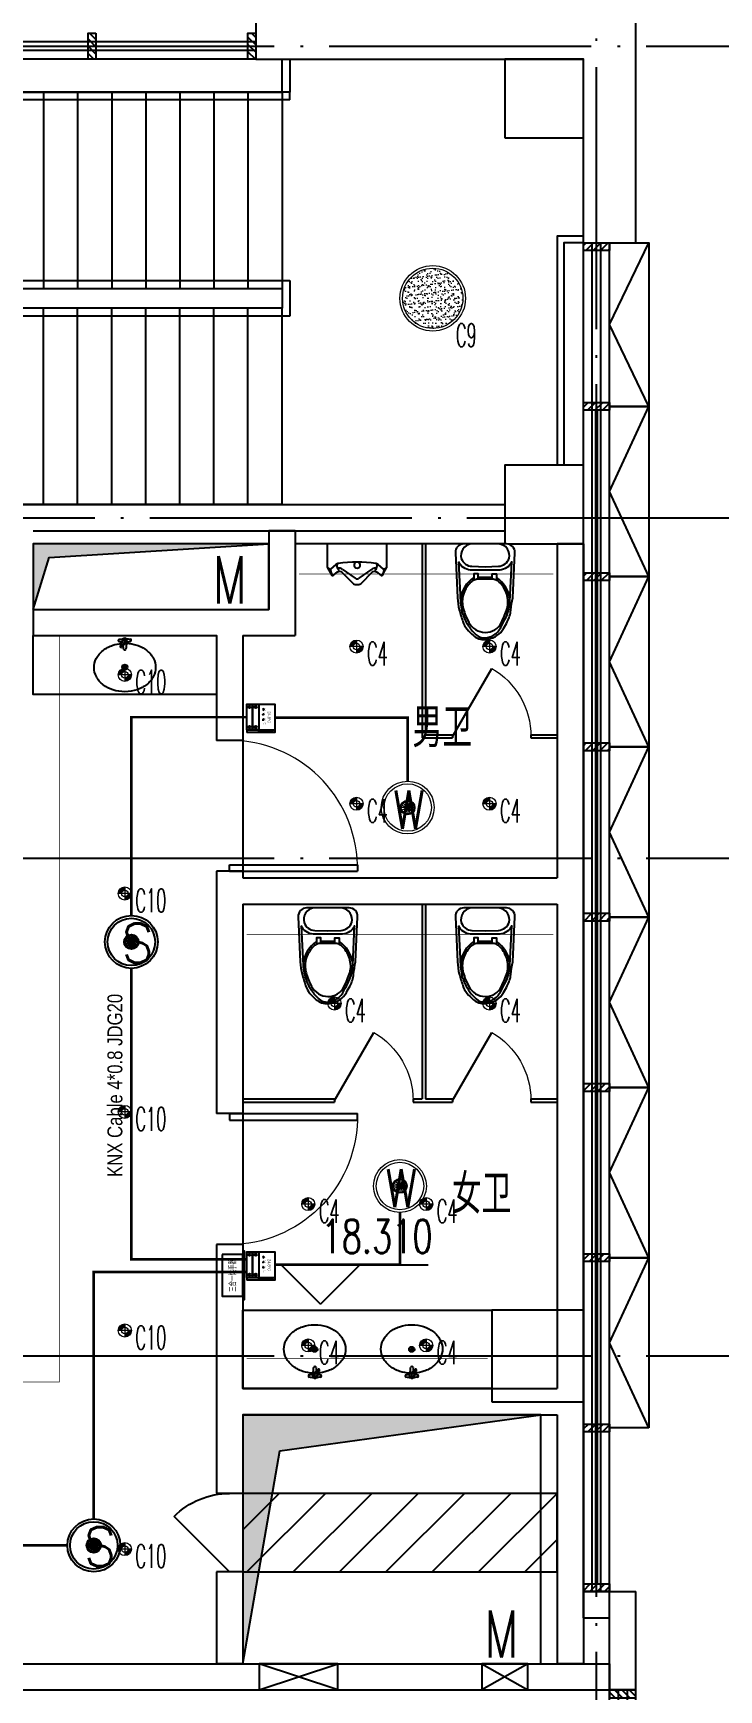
# Model space of a CAD drawing. Extents: x -621157 to 1764546, y -106808 to 741893.
# Drawn here: x 433124 to 438358, y 327450 to 340100 of the extents above; entities that cross this region are included whole.
import ezdxf
from ezdxf.enums import TextEntityAlignment as Align

# ---------------------------------------------------------------- set-up
doc = ezdxf.new("R2010")
doc.units = 0
doc.header["$LTSCALE"] = 1000
doc.header["$MEASUREMENT"] = 0
doc.linetypes.add('XREF-A-101-平面图_t3$0$__DASH', pattern=[0.35, 0.25, -0.1])
doc.linetypes.add('XREF-A-101-平面图_t3$0$DOTE', pattern=[2.42, 2, -0.2, 0.02, -0.2])
for name, color, linetype in [('0-底图', 7, 'Continuous'), ('abb-light', 7, 'Continuous'), ('KNX line', 3, 'Continuous'), ('L_ELEM', 40, 'Continuous'), ('push-button(abb)', 1, 'Continuous'), ('WIRE-照明', 4, 'Continuous'), ('XREF-A-101-平面图_t3$0$A-COLUMN', 8, 'Continuous'), ('XREF-A-101-平面图_t3$0$A-CURTWALL', 8, 'Continuous'), ('XREF-A-101-平面图_t3$0$A-DIM_ELEV', 8, 'Continuous'), ('XREF-A-101-平面图_t3$0$A-DOTE', 8, 'Continuous'), ('XREF-A-101-平面图_t3$0$A-PUB_HATCH', 8, 'Continuous'), ('XREF-A-101-平面图_t3$0$A-RAIL', 8, 'Continuous'), ('XREF-A-101-平面图_t3$0$A-ROOM-CH', 8, 'Continuous'), ('XREF-A-101-平面图_t3$0$A-SEE', 8, 'Continuous'), ('XREF-A-101-平面图_t3$0$A-WALL', 8, 'Continuous'), ('XREF-A-101-平面图_t3$0$A-WALL-FILL', 8, 'Continuous'), ('XREF-A-101-平面图_t3$0$A-WINDOW', 8, 'Continuous'), ('XREF-A-101-平面图_t3$0$A-开启符号', 8, 'Continuous'), ('XREF-A-101-平面图_t3$0$A-背衬铝板', 8, 'Continuous'), ('XREF-A-101-平面图_t3$0$DIM_SYMB', 8, 'Continuous'), ('XREF-A-101-平面图_t3$0$HANDRAIL', 8, 'Continuous'), ('XREF-A-101-平面图_t3$0$I-LVTRY', 8, 'Continuous'), ('XREF-A-101-平面图_t3$0$I-LVTRY-H', 8, 'Continuous'), ('XREF-A-101-平面图_t3$0$LVTRY', 8, 'Continuous'), ('XREF-A-101-平面图_t3$0$M-HOLE', 8, 'Continuous'), ('XREF-A-101-平面图_t3$0$PUB_TEXT', 8, 'Continuous'), ('XREF-A-101-平面图_t3$0$STAIR', 8, 'Continuous'), ('XREF-A-101-平面图_t3$0$wipess', 8, 'Continuous'), ('控制系统', 6, 'Continuous')]:
    doc.layers.add(name, color=color, linetype=linetype)
doc.layers.add('KNX微波占空', color=4, linetype='Continuous', lineweight=0)
doc.layers.add('LIGHT-INF', color=6, linetype='Continuous', lineweight=0)
doc.styles.add('_TEL_DIM', font='SIMPLEX', dxfattribs={"width": 0.8, "height": 3.5, "bigfont": 'HZTXT'})
doc.styles.add('arch_dim', font='arial.ttf', dxfattribs={"width": 0.8})
doc.styles.add('INF DIM', font='SIMPLEX.SHX', dxfattribs={"width": 0.7, "bigfont": 'hztxt.shx'})
doc.styles.add('SC-25', font='simfang.ttf', dxfattribs={"height": 90})
doc.styles.get("Standard").update_dxf_attribs({"font": 'romans.shx', "bigfont": 'HZDXC.SHX'})
doc.styles.add('XREF-A-101-平面图_t3$0$-HZDXCROMANS', font='ROMANS.shx', dxfattribs={"bigfont": 'HZDXC.shx'})
doc.styles.add('XREF-A-101-平面图_t3$0$_TCH_DIM', font='SIMPLEX', dxfattribs={"bigfont": 'GBCBIG'})
doc.styles.add('XREF-A-101-平面图_t3$0$A-101-0-A-106-0(平面图）最终版参照底图_t3$0$XZC', font='simsun.ttc', dxfattribs={"width": 0.8})
doc.styles.add('XREF-A-101-平面图_t3$0$A-STANDARD', font='SIMPLEX', dxfattribs={"bigfont": 'GBCBIG'})
doc.styles.add('XREF-A-101-平面图_t3$0$hzdxcROMANS', font='ROMANS', dxfattribs={"width": 0.8, "bigfont": 'HZDXC'})
doc.linetypes.add('LED', pattern='A,6,-3.5,["LED",Standard,S=2.54,R=0,X=-2.54,Y=-1.27],-4.8', length=14.3)

# ---------------------------------------------------------------- blocks, each defined once
blk = doc.blocks.new('XREF-A-101-平面图_t3$0$G$C869EB286')
at = {"layer": 'XREF-A-101-平面图_t3$0$A-WINDOW'}
h = blk.add_hatch(dxfattribs=at)
h.set_pattern_fill('ANSI31', color=256, scale=25)
h.set_pattern_definition([(45, (-143.957, -89940), (-28.0633, 28.0633), [])])
h.paths.add_polyline_path([(0, 60), (200, 60), (200, 0), (0, 0)])
blk.add_lwpolyline([(0, 60), (200, 60), (200, 0), (0, 0)], close=True, dxfattribs=at)
blk = doc.blocks.new('XREF-A-101-平面图_t3$0$柱网4F')
at = {"layer": 'XREF-A-101-平面图_t3$0$A-COLUMN'}
for points in [[(65800, -700), (66400, -700), (66400, -100), (65800, -100)], [(65800, -3800), (66400, -3800), (66400, -3200), (65800, -3200)], [(65700, -10350), (66400, -10350), (66400, -9650), (65700, -9650)]]:
    blk.add_lwpolyline(points, close=True, dxfattribs=at)
blk = doc.blocks.new('XREF-A-101-平面图_t3$0$G$C4CF66747')
at = {"layer": 'XREF-A-101-平面图_t3$0$DIM_SYMB'}
blk.add_lwpolyline([(-6430, -2750, 0, 0, 0), (-1244, -2750, 0, 0, 0), (-1244, -1100, 0, 0, 0), (-5870, -1100, 80, 0, 0), (-6170, -1100, 0, 0, 0)], format="xyseb", dxfattribs=at)
at = {"layer": 'XREF-A-101-平面图_t3$0$HANDRAIL'}
for p, q in [((-2340, -350), (-6360, -350)), ((-6360, -410), (-6360, -350)), ((-2340, -410), (-2340, -350)), ((-2340, -410), (-6360, -410))]:
    blk.add_line(p, q, dxfattribs=at)
for points in [[(-6360, -100), (-6300, -100), (-6300, -350), (-6360, -350)], [(-2400, -100), (-2340, -100), (-2340, -350), (-2400, -350)]]:
    blk.add_lwpolyline(points, close=True, dxfattribs=at)
at = {"layer": 'XREF-A-101-平面图_t3$0$STAIR'}
for p, q in [((-6360, -2060), (-6360, -350)), ((-6360, -350), (-6300, -350)), ((-6300, -350), (-2400, -350)), ((-6300, -350), (-6300, -1850)), ((-6300, -2000), (-6300, -350)), ((-6040, -350), (-6040, -1850)), ((-5780, -350), (-5780, -1850)), ((-5520, -350), (-5520, -1850)), ((-5260, -350), (-5260, -1850)), ((-5000, -350), (-5000, -1850)), ((-4740, -350), (-4740, -1850)), ((-4480, -350), (-4480, -1850)), ((-4220, -350), (-4220, -1850)), ((-3960, -350), (-3960, -1850)), ((-3700, -350), (-3700, -1850)), ((-3440, -350), (-3440, -1850)), ((-3180, -350), (-3180, -1850)), ((-2920, -350), (-2920, -1850)), ((-2660, -350), (-2660, -1850)), ((-2400, -350), (-2400, -1850)), ((-6300, -1790), (-2340, -1790)), ((-6300, -1790), (-6300, -1850)), ((-6300, -2000), (-6300, -1850)), ((-6300, -1850), (-2400, -1850)), ((-6300, -1850), (-2400, -1850)), ((-2400, -1850), (-2400, -2000)), ((-2340, -1790), (-2340, -2060)), ((-2400, -2000), (-6300, -2000)), ((-6300, -3500), (-6300, -2000)), ((-2400, -2000), (-6300, -2000)), ((-6040, -3500), (-6040, -2000)), ((-5780, -3500), (-5780, -2000)), ((-5520, -3500), (-5520, -2000)), ((-5260, -3500), (-5260, -2000)), ((-5000, -3500), (-5000, -2000)), ((-4740, -3500), (-4740, -2000)), ((-4480, -3500), (-4480, -2000)), ((-4220, -3500), (-4220, -2000)), ((-3960, -3500), (-3960, -2000)), ((-3700, -3500), (-3700, -2000)), ((-3440, -3500), (-3440, -2000)), ((-3180, -3500), (-3180, -2000)), ((-2920, -3500), (-2920, -2000)), ((-2660, -3500), (-2660, -2000)), ((-2400, -3500), (-2400, -2000)), ((-2340, -2060), (-6360, -2060)), ((-2400, -3500), (-6300, -3500))]:
    blk.add_line(p, q, dxfattribs=at)
blk.add_lwpolyline([(-6300, -350), (-6300, -100)], dxfattribs=at)
at = {"layer": 'XREF-A-101-平面图_t3$0$PUB_TEXT', "style": 'XREF-A-101-平面图_t3$0$_TCH_DIM'}
blk.add_text('下', height=338, dxfattribs=at).set_placement((-6725, -2925))
blk = doc.blocks.new('XREF-A-101-平面图_t3$0$ROOM')
at = {"layer": 'XREF-A-101-平面图_t3$0$A-ROOM-CH', "style": 'XREF-A-101-平面图_t3$0$-HZDXCROMANS', "width": 0.6}
for tag, p in [('中文房间名称', (0, -1000)), ('英文房间名称', (0, -1500))]:
    blk.add_attdef(tag, text='', height=300, dxfattribs=at).set_placement(p, align=Align.CENTER)
blk = doc.blocks.new('XREF-A-101-平面图_t3$0$轴网(3)')
at = {"layer": 'XREF-A-101-平面图_t3$0$A-DOTE', "linetype": 'XREF-A-101-平面图_t3$0$DOTE'}
for p, q in [((66500, -3300), (66500, 43300)), ((-3300, 40000), (69800, 40000)), ((55830.8, 36400), (69800, 36400)), ((-3300, 33800), (69800, 33800)), ((-3300, 30000), (69800, 30000))]:
    blk.add_line(p, q, dxfattribs=at)
blk = doc.blocks.new('XREF-A-101-平面图_t3$0$$lvtry$00000194')
at = {"color": 0}
for p, q in [((-17, -27), (-17, -17)), ((17, -27), (17, -17))]:
    blk.add_line(p, q, dxfattribs=at)
blk.add_lwpolyline([(14, -39, -0.067374), (92, -53, -0.088152), (166, -93, -0.105269), (218, -155, -0.121685), (235, -224, -0.121685), (218, -292, -0.105269), (166, -355, -0.088152), (92, -394, -0.078966), (0, -409, -0.078966), (-92, -394, -0.088152), (-166, -355, -0.105269), (-218, -292, -0.121685), (-235, -224, -0.121685), (-218, -155, -0.105269), (-166, -93, -0.088152), (-92, -53, -0.059935), (-23, -40, -0.059935)], format="xyb", dxfattribs=at)
for centre, radius in [((0, -27), 16.7), ((0, -221), 20), ((0, -221), 15)]:
    blk.add_circle(centre, radius, dxfattribs=at)
for centre, radius, start, end in [((0, -17), 16.7, 0, 180), ((-40, -17), 10.1, 106.6096, 258.1648), ((-64, 250), 259, 274.7069, 282.3732), ((-75, -197), 173, 71.36, 79.1873), ((-29, -63), 6.77, 155.344, 308.3224), ((-171, 35), 166, 324.8411, 338.1337), ((-171, 35), 170, 324.8411, 331.3523), ((-29, -63), 3.37, 155.344, 308.3224), ((100, -178), 170, 132.3141, 138.8253), ((100, -178), 166, 125.5327, 138.8253), ((-12, -42), 10.6, 201.8924, 261.774), ((-381, -99), 372, 2.3982, 6.7627), ((0, -80), 9.9, 201.7837, 338.2163), ((64, 250), 259, 257.6268, 265.2931), ((381, -99), 372, 170.1008, 177.6018), ((75, -197), 173, 100.8127, 110.4191), ((40, -17), 10.1, 281.8352, 73.3904)]:
    blk.add_arc(centre, radius, start, end, dxfattribs=at)
for p in [(0, -27), (0, -221)]:
    blk.add_point(p, dxfattribs=at)
blk = doc.blocks.new('XREF-A-101-平面图_t3$0$A-VEGA-2-LAY-1-01（B栋办公楼）$0$$TCHSYS$APDOOR2D')
blk.add_line((0.5, 0), (0, 0.866))
at = {"lineweight": 13}
blk.add_arc((0.5, 0), 1, 120, 180, dxfattribs=at)
blk = doc.blocks.new('XREF-A-101-平面图_t3$0$马桶A')
blk.add_wipeout([(227, 298), (227, 304), (226, 310), (225, 316), (223, 322), (221, 328), (219, 333), (215, 338), (212, 343), (207, 347), (203, 351), (198, 355), (193, 358), (187, 361), (181, 363), (175, 364), (169, 365), (163, 365), (-163, 365), (-169, 365), (-175, 364), (-181, 363), (-187, 361), (-193, 358), (-198, 355), (-203, 351), (-207, 347), (-212, 343), (-215, 338), (-219, 333), (-221, 328), (-224, 322), (-225, 316), (-226, 310), (-227, 304), (-227, 298), (-211, -47), (-208, -78), (-203, -108), (-197, -139), (-170, -228), (-164, -243), (-156, -259), (-148, -273), (-137, -287), (-115, -312), (-90, -335), (-82, -342), (-73, -348), (-63, -353), (-53, -357), (-43, -361), (-32, -363), (-22, -365), (-11, -365), (0, -365), (16, -363), (31, -360), (47, -356), (62, -350), (76, -343), (90, -335), (102, -327), (114, -317), (124, -306), (133, -294), (141, -281), (169, -230), (179, -209), (187, -186), (193, -163), (196, -140), (211, -47)]).dxf.layer = 'XREF-A-101-平面图_t3$0$wipess'
at = {"color": 35, "linetype": 'ByBlock'}
blk.add_line((53, 109), (-53, 109), dxfattribs=at)
at = {"color": 0, "linetype": 'Continuous'}
blk.add_lwpolyline([(227, 298, 0.431726), (163, 365), (-163, 365, 0.431435), (-227, 298), (-211, -47, 0.05293), (-197, -139, 0.015625), (-170, -228, 0.092508), (-137, -287, 0.041886), (-90, -335, 0.199313), (0, -365, 0.124065), (90, -335, 0.122705), (141, -281, 0.00916), (169, -230, 0.093585), (196, -140, -0.024039), (211, -47)], format="xyb", close=True, dxfattribs=at)
at = {"color": 35}
for points in [[(-101, 194), (0, 190), (101, 194, 0.31346), (183, 257, 0.214355), (170, 326, 0.233297), (103, 365), (-107, 365, 0.214741), (-170, 326, 0.214469), (-182, 253, 0.149897), (-150, 211, 0.149897), (-101, 194)], [(-204, 229), (-189, -72, 0.039846), (-181, -133, 0.096207), (-126, -263, 0.060028), (-69, -329, 0.204422), (0, -353, 0.133941), (69, -329, 0.129163), (125, -263, -0.000598), (157, -200, 0.056687), (181, -133, 0.051135), (189, -72), (204, 229, -0.272391), (111, 165), (-111, 165, -0.270676), (-204, 229)], [(107, 73, 0.09365), (83, 89, 0.098915), (54, 95), (-55, 95, 0.096282), (-83, 89, 0.096282), (-108, 73, 0.05557), (-140, 34, 0.05557), (-163, -11, 0.092989), (-174, -76, 0.063501), (-167, -129, 0.057856), (-124, -235, 0.268831), (0, -311, 0.294074), (124, -235, 0.034416), (167, -129, 0.087024), (174, -76, 0.134611), (140, 34, 0.061058), (107, 73)]]:
    blk.add_lwpolyline(points, format="xyb", close=True, dxfattribs=at)
at = {"color": 35, "linetype": 'ByBlock'}
for points in [[(-53, 95), (-53, 136), (-87, 136), (-87, 88)], [(53, 95), (53, 136), (86, 136), (86, 88)]]:
    blk.add_lwpolyline(points, dxfattribs=at)
for centre, start, end in [((52, -92), 124.5259, 171.7782), ((-52, -92), 8.2064, 55.4741)]:
    blk.add_arc(centre, 244, start, end, dxfattribs=at)
blk = doc.blocks.new('XREF-A-101-平面图_t3$0$A-101-0-A-106-0(平面图）最终版参照底图_t3$0$A$C852bf139')
at = {"ltscale": 100}
for points in [[(-25, 157), (-345, 157), (-345, 0), (-25, 0)], [(-370, 0), (-370, -13), (0, -13), (0, 0)]]:
    blk.add_lwpolyline(points, close=True, dxfattribs=at)
at = {"style": 'XREF-A-101-平面图_t3$0$A-101-0-A-106-0(平面图）最终版参照底图_t3$0$XZC', "width": 0.6}
blk.add_text('三合一烘手器', height=50, dxfattribs=at).set_placement((-185, 79), align=Align.MIDDLE_CENTER)
blk = doc.blocks.new('XREF-A-101-平面图_t3$0$URN--02')
blk.add_wipeout([(-457, 0), (0, 0), (0, -178), (-36, -240), (-36, -240), (-36, -241), (-37, -241), (-37, -241), (-37, -241), (-37, -241), (-38, -242), (-38, -242), (-39, -242), (-40, -243), (-41, -243), (-41, -243), (-42, -243), (-43, -243), (-44, -242), (-45, -242), (-45, -242), (-46, -241), (-47, -240), (-48, -239), (-52, -236), (-58, -231), (-64, -226), (-70, -221), (-76, -217), (-79, -214), (-83, -211), (-88, -209), (-84, -211), (-90, -209), (-95, -208), (-100, -208), (-104, -210), (-108, -211), (-112, -214), (-116, -219), (-120, -223), (-181, -285), (-198, -303), (-203, -306), (-211, -309), (-218, -311), (-222, -311), (-235, -311), (-244, -310), (-250, -308), (-257, -304), (-262, -300), (-271, -290), (-282, -279), (-294, -267), (-304, -257), (-314, -246), (-330, -230), (-339, -221), (-345, -215), (-352, -210), (-356, -209), (-361, -208), (-368, -209), (-378, -214), (-395, -228), (-412, -241), (-413, -242), (-415, -243), (-417, -243), (-420, -242), (-421, -240), (-457, -178)]).dxf.layer = 'XREF-A-101-平面图_t3$0$wipess'
at = {"color": 0, "linetype": 'Continuous'}
blk.add_lwpolyline([(-222, -311, 0.202919), (-195, -300), (-113, -216, -0.389432), (-79, -214), (-45, -241, 0.462615), (-36, -240), (0, -178), (0, 0), (-457, 0), (-457, -178), (-421, -240, 0.462594), (-412, -241), (-378, -214, -0.372868), (-345, -215), (-262, -300, 0.202811), (-235, -311)], format="xyb", close=True, dxfattribs=at)
at = {"color": 35}
for points in [[(-457, -178), (-439, -192, 0.359145), (-431, -192)], [(-85, -149, 0.063072), (-372, -149)], [(-237, -140, 5.328794), (-220, -140)], [(-67, -157, 0.147155), (-87, -149)], [(0, -178), (-18, -192, -0.359152), (-26, -192), (-67, -157)]]:
    blk.add_lwpolyline(points, format="xyb", dxfattribs=at)
at = {"color": 39}
for points in [[(-435, -194), (-422, -238)], [(-376, -188), (-383, -165)], [(-341, -193), (-243, -262)], [(-116, -193), (-214, -262)], [(-81, -188), (-74, -165)], [(-22, -194), (-35, -238)]]:
    blk.add_lwpolyline(points, dxfattribs=at)
at = {"color": 35}
blk.add_lwpolyline([(-390, -157), (-431, -192)], dxfattribs=at)
at = {"color": 39}
for points in [[(-370, -149, 0.147155), (-390, -157)], [(-372, -149, 0.460813), (-383, -165)], [(-341, -193, 0.216515), (-377, -186)], [(-376, -188, 0.333711), (-364, -197)], [(-80, -186, 0.216515), (-116, -193)], [(-93, -197, 0.33371), (-81, -188)], [(-74, -165, 0.460816), (-85, -149)], [(-243, -262, 0.319648), (-214, -262)]]:
    blk.add_lwpolyline(points, format="xyb", dxfattribs=at)
blk = doc.blocks.new('XREF-A-101-平面图_t3$0$G$CFDD5568B')
at = {"layer": 'XREF-A-101-平面图_t3$0$LVTRY'}
for p, q in [((65700, -3700), (64100, -3700)), ((65070, -3700), (65070, -5182)), ((65095, -3700), (65095, -5157)), ((65070, -5182), (65300, -5182)), ((65095, -5157), (65300, -5157)), ((65900, -5157), (66100, -5157)), ((65900, -5182), (66100, -5182)), ((65070, -6450), (65070, -7938)), ((65095, -6450), (65095, -7938)), ((63700, -7938), (64400, -7938)), ((63700, -7963), (64400, -7963)), ((65000, -7938), (65070, -7938)), ((65000, -7963), (65100, -7963)), ((65095, -7938), (65300, -7938)), ((65100, -7963), (65300, -7963)), ((65900, -7938), (66100, -7938)), ((65900, -7963), (66100, -7963))]:
    blk.add_line(p, q, dxfattribs=at)
for points in [[(62100, -4400), (63500, -4400), (63500, -4850), (62100, -4850)], [(65600, -10150), (63700, -10150), (63700, -9550), (65600, -9550)]]:
    blk.add_lwpolyline(points, close=True, dxfattribs=at)
for points in [[(65300, -5157), (65300, -5182)], [(65900, -5157), (65900, -5182)], [(64400, -7938), (64400, -7963)], [(65000, -7938), (65000, -7963)], [(65300, -7938), (65300, -7963)], [(65900, -7938), (65900, -7963)]]:
    blk.add_lwpolyline(points, dxfattribs=at)
at = {"layer": 'XREF-A-101-平面图_t3$0$I-LVTRY', "rotation": 89.99999999999999}
blk.add_blockref('XREF-A-101-平面图_t3$0$A-101-0-A-106-0(平面图）最终版参照底图_t3$0$A$C852bf139', (63700, -9100), dxfattribs=at)
at = {"layer": 'XREF-A-101-平面图_t3$0$LVTRY'}
for p, rotation in [((62799, -4420), 0.3060095053980139), ((64251, -10071), 180.3060095053978), ((64991, -10071), 180.3060095053978)]:
    blk.add_blockref('XREF-A-101-平面图_t3$0$$lvtry$00000194', p, dxfattribs=dict(at, rotation=rotation))
at = {"layer": 'XREF-A-101-平面图_t3$0$LVTRY', "xscale": -600, "yscale": 600, "zscale": 25}
for p in [(65600, -5170), (64700, -7950), (65600, -7950)]:
    blk.add_blockref('XREF-A-101-平面图_t3$0$A-VEGA-2-LAY-1-01（B栋办公楼）$0$$TCHSYS$APDOOR2D', p, dxfattribs=at)
at = {"layer": 'XREF-A-101-平面图_t3$0$LVTRY'}
for p in [(64350, -6845), (65550, -6845)]:
    blk.add_blockref('XREF-A-101-平面图_t3$0$马桶A', p, dxfattribs=at)
at = {"layer": 'XREF-A-101-平面图_t3$0$I-LVTRY-H'}
blk.add_blockref('XREF-A-101-平面图_t3$0$URN--02', (64801, -3700), dxfattribs=at)
at = {"layer": 'XREF-A-101-平面图_t3$0$LVTRY'}
blk.add_blockref('XREF-A-101-平面图_t3$0$马桶A', (65550, -4065), dxfattribs=at)
blk = doc.blocks.new('XREF-A-101-平面图_t3$0$DOOR2DLIB$SYSLIB$00000107')
at = {"color": 0}
for p, q in [((0.45, 0.975), (0.5, 0.975)), ((0.45, 0), (0.45, 0.975)), ((0.5, 0), (0.5, 0.975)), ((0.5, 0), (0.45, 0))]:
    blk.add_line(p, q, dxfattribs=at)
at = {"color": 0, "lineweight": 13}
blk.add_arc((0.475, 0), 0.975, 91.4693, 180, dxfattribs=at)
blk = doc.blocks.new('XREF-A-101-平面图_t3$0$WINDOW2DLIB$SYSLIB$00000001')
at = {"color": 0}
for points in [[(-0.5, 0.5), (-0.5, -0.5)], [(-0.5, 0.5), (0.5, 0.5)], [(0.5, -0.5), (0.5, 0.5)], [(0.5, 0.1667), (-0.5, 0.1667)], [(0.5, -0.1667), (-0.5, -0.1667)], [(-0.5, -0.5), (0.5, -0.5)]]:
    blk.add_lwpolyline(points, dxfattribs=at)
blk = doc.blocks.new('XREF-A-101-平面图_t3$0$DOOR2DLIB$SYSLIB$00000101')
at = {"color": 0}
blk.add_line((0.5, 0), (-0.207, 0.707), dxfattribs=at)
blk.add_arc((0.5, 0), 1, 135, 180, dxfattribs=at)
blk = doc.blocks.new('XREF-A-101-平面图_t3')
at = {"layer": 'XREF-A-101-平面图_t3$0$A-SEE', "transparency": 33554559}
h = blk.add_hatch(dxfattribs=at)
h.set_pattern_fill('普通砖', color=256, scale=100)
h.set_pattern_definition([(45, (-5e-07, 200479.5), (-176.77677, 176.77677), [])])
h.paths.add_polyline_path([(263800, 328350), (266200, 328350), (266200, 328950), (263800, 328950)])
at = {"layer": 'XREF-A-101-平面图_t3$0$A-CURTWALL'}
for p, q in [((263900, 340033), (248400, 340033)), ((263900, 339967), (248400, 339967)), ((263900, 339900), (248400, 339900)), ((266400, 328200), (266400, 338500)), ((266467, 328200), (266467, 338500)), ((266533, 328200), (266533, 338500)), ((266600, 328200), (266600, 338500))]:
    blk.add_line(p, q, dxfattribs=at)
at = {"layer": 'XREF-A-101-平面图_t3$0$A-RAIL'}
for points in [[(266400, 338550), (266200, 338550), (266200, 336800)], [(266400, 338500), (266250, 338500), (266250, 336800)]]:
    blk.add_lwpolyline(points, dxfattribs=at)
at = {"layer": 'XREF-A-101-平面图_t3$0$A-SEE', "transparency": 33554559}
blk.add_lwpolyline([(263800, 328350), (266200, 328350), (266200, 328950), (263800, 328950)], close=True, dxfattribs=at)
at = {"layer": 'XREF-A-101-平面图_t3$0$A-WALL'}
for p, q in [((266400, 336200), (266400, 333650)), ((266400, 333650), (266400, 333650)), ((266400, 333650), (266400, 333450)), ((266400, 333450), (266400, 329650)), ((266400, 333450), (266400, 333450)), ((266400, 329650), (266400, 327650)), ((266600, 327650), (266600, 327450))]:
    blk.add_line(p, q, dxfattribs=at)
at = {"layer": 'XREF-A-101-平面图_t3$0$A-WALL-FILL', "color": 171}
for p, q in [((263900, 340300), (263900, 339900)), ((266800, 338500), (266800, 340300)), ((263900, 339900), (266400, 339900)), ((266400, 338500), (266400, 339900)), ((266400, 338500), (266800, 338500)), ((266400, 328000), (266400, 328200)), ((266400, 328200), (266600, 328200)), ((266600, 328000), (266600, 328200)), ((266600, 327450), (266600, 328200)), ((266600, 328200), (266800, 328200)), ((266800, 327450), (266800, 328200)), ((266400, 328000), (266600, 328000))]:
    blk.add_line(p, q, dxfattribs=at)
blk.add_lwpolyline([(266600, 327450), (266800, 327450)], dxfattribs=at)
at = {"layer": 'XREF-A-101-平面图_t3$0$A-开启符号', "linetype": 'Continuous'}
for points in [[(266900, 337250), (266600, 337250), (266600, 338500), (266900, 338500)], [(266900, 335950), (266600, 335950), (266600, 337250), (266900, 337250)], [(266900, 334650), (266600, 334650), (266600, 335950), (266900, 335950)], [(266900, 333350), (266600, 333350), (266600, 334650), (266900, 334650)], [(266900, 332050), (266600, 332050), (266600, 333350), (266900, 333350)], [(266900, 330750), (266600, 330750), (266600, 332050), (266900, 332050)], [(266900, 329450), (266600, 329450), (266600, 330750), (266900, 330750)]]:
    blk.add_lwpolyline(points, close=True, dxfattribs=at)
for points in [[(266900, 337250), (266600, 337875), (266900, 338500)], [(266900, 335950), (266600, 336600), (266900, 337250)], [(266900, 334650), (266600, 335300), (266900, 335950)], [(266900, 333350), (266600, 334000), (266900, 334650)], [(266900, 332050), (266600, 332700), (266900, 333350)], [(266900, 330750), (266600, 331400), (266900, 332050)], [(266900, 329450), (266600, 330100), (266900, 330750)]]:
    blk.add_lwpolyline(points, dxfattribs=at)
at = {"layer": 'XREF-A-101-平面图_t3$0$A-背衬铝板', "color": 6, "linetype": 'XREF-A-101-平面图_t3$0$__DASH', "ltscale": 0.5, "const_width": 30}
blk.add_lwpolyline([(266500, 328260), (266500, 337220)], dxfattribs=at)
blk.add_blockref('XREF-A-101-平面图_t3$0$G$C4CF66747', (266500, 340000))
at = {"layer": 'XREF-A-101-平面图_t3$0$A-COLUMN'}
blk.add_blockref('XREF-A-101-平面图_t3$0$柱网4F', (200000, 340000), dxfattribs=at)
at = {"layer": 'XREF-A-101-平面图_t3$0$A-DOTE'}
blk.add_blockref('XREF-A-101-平面图_t3$0$轴网(3)', (200000, 300000), dxfattribs=at)
at = {"layer": 'XREF-A-101-平面图_t3$0$A-ROOM-CH'}
ref = blk.add_blockref('XREF-A-101-平面图_t3$0$ROOM', (265323, 335647), dxfattribs=at)
ref.add_attrib('中文房间名称', '男卫', dxfattribs={"height": 300, "style": 'XREF-A-101-平面图_t3$0$-HZDXCROMANS', "width": 0.8}).set_placement((265323, 334647), align=Align.CENTER)
ref = blk.add_blockref('XREF-A-101-平面图_t3$0$ROOM', (265623, 332085), dxfattribs=at)
ref.add_attrib('中文房间名称', '女卫', dxfattribs={"height": 300, "style": 'XREF-A-101-平面图_t3$0$-HZDXCROMANS', "width": 0.8}).set_placement((265623, 331085), align=Align.CENTER)
at = {"layer": 'XREF-A-101-平面图_t3$0$A-WINDOW'}
for p, rotation in [((262620, 340100), 270), ((263840, 340100), 270), ((266600, 338500), 180), ((266600, 337280), 180), ((266600, 335980), 180), ((266600, 334680), 180), ((266600, 333380), 180), ((266600, 332080), 180), ((266600, 330780), 180), ((266600, 329480), 180), ((266600, 328260), 180)]:
    blk.add_blockref('XREF-A-101-平面图_t3$0$G$C869EB286', p, dxfattribs=dict(at, rotation=rotation))
at = {"layer": 'XREF-A-101-平面图_t3$0$A-WINDOW', "xscale": -1}
blk.add_blockref('XREF-A-101-平面图_t3$0$G$C869EB286', (266800, 327390), dxfattribs=at)
at = {"layer": 'XREF-A-101-平面图_t3$0$A-WINDOW', "xscale": 7100.000000004191, "yscale": 200, "zscale": 7100.000000004191, "rotation": 90}
blk.add_blockref('XREF-A-101-平面图_t3$0$WINDOW2DLIB$SYSLIB$00000001', (266700, 323900), dxfattribs=at)
blk.add_blockref('XREF-A-101-平面图_t3$0$G$CFDD5568B', (200100, 339900))
at = {"layer": 'XREF-A-101-平面图_t3$0$A-PUB_HATCH'}
h = blk.add_hatch(color=256, dxfattribs=at)
h.dxf.hatch_style = 1
h.paths.add_polyline_path([(264000, 336200), (262200, 336200), (262200, 335700), (262322, 336096)])
h = blk.add_hatch(color=256, dxfattribs=at)
h.dxf.hatch_style = 1
h.paths.add_polyline_path([(266075, 329550), (263800, 329550), (263800, 327650), (264084, 329274)])
at = {"layer": 'XREF-A-101-平面图_t3$0$A-DIM_ELEV'}
for p, q in [((264393, 330395), (264093, 330695)), ((264093, 330695), (265214, 330695)), ((264393, 330395), (264693, 330695))]:
    blk.add_line(p, q, dxfattribs=at)
at = {"layer": 'XREF-A-101-平面图_t3$0$A-WALL'}
for p, q in [((264000, 336300), (264000, 335700)), ((264200, 336300), (264000, 336300)), ((264200, 336300), (264200, 335500)), ((266200, 336200), (266200, 333650)), ((266400, 336200), (266200, 336200)), ((262200, 335700), (263700, 335700)), ((262200, 335700), (262200, 335500)), ((263700, 335700), (264000, 335700)), ((262200, 335500), (263600, 335500)), ((263600, 335500), (263600, 334700)), ((263800, 335500), (263800, 334700)), ((263800, 335500), (264200, 335500)), ((263600, 333700), (263600, 333550)), ((263800, 333700), (263800, 333650)), ((263800, 333650), (266200, 333650)), ((263600, 333550), (263600, 331850)), ((263800, 333450), (263800, 331850)), ((263800, 333450), (266200, 333450)), ((266200, 333450), (266200, 329750)), ((263600, 330850), (263600, 329650)), ((263800, 330850), (263800, 329750)), ((263800, 329750), (266200, 329750)), ((263600, 329650), (263600, 328950)), ((263800, 329550), (266200, 329550)), ((263800, 329550), (263800, 328950)), ((266200, 329550), (266200, 327650)), ((263600, 328350), (263600, 327650)), ((263800, 328350), (263800, 327650)), ((260600, 327650), (266600, 327650)), ((263800, 327650), (263600, 327650)), ((266400, 327650), (266200, 327650)), ((260800, 327450), (266600, 327450))]:
    blk.add_line(p, q, dxfattribs=at)
for points in [[(263800, 334700), (263600, 334700)], [(263800, 333700), (263600, 333700)], [(263800, 331850), (263600, 331850)], [(263800, 330850), (263600, 330850)], [(263800, 328950), (263600, 328950)], [(263800, 328350), (263600, 328350)]]:
    blk.add_lwpolyline(points, dxfattribs=at)
at = {"layer": 'XREF-A-101-平面图_t3$0$A-WALL-FILL', "color": 171}
for p, q in [((262100, 336500), (265800, 336500)), ((265800, 336500), (265800, 336300)), ((262200, 336300), (265800, 336300))]:
    blk.add_line(p, q, dxfattribs=at)
at = {"layer": 'XREF-A-101-平面图_t3$0$A-WINDOW'}
for p, q in [((263800, 334700), (263800, 333700)), ((263800, 331850), (263800, 330850))]:
    blk.add_line(p, q, dxfattribs=at)
at = {"layer": 'XREF-A-101-平面图_t3$0$M-HOLE'}
for points in [[(262200, 335700), (264000, 335700), (264000, 336200), (262200, 336200)], [(263800, 327650), (266075, 327650), (266075, 329550), (263800, 329550)], [(263925, 327450), (264525, 327450), (264525, 327650), (263925, 327650)], [(265625, 327450), (265975, 327450), (265975, 327650), (265625, 327650)]]:
    blk.add_lwpolyline(points, close=True, dxfattribs=at)
for points in [[(264000, 336200), (262200, 336200), (262200, 335700), (262322, 336096), (264000, 336200)], [(266075, 329550), (263800, 329550), (263800, 327650), (264084, 329274), (266075, 329550)], [(263925, 327450), (264525, 327650)], [(264525, 327450), (263925, 327650)], [(265975, 327650), (265625, 327450)], [(265625, 327650), (265975, 327450)]]:
    blk.add_lwpolyline(points, dxfattribs=at)
at = {"layer": 'XREF-A-101-平面图_t3$0$A-WINDOW', "rotation": 270.0000000000008}
for name, p, xscale, yscale, zscale in [('XREF-A-101-平面图_t3$0$DOOR2DLIB$SYSLIB$00000107', (263700, 334200), 1000, 1000, 1000), ('XREF-A-101-平面图_t3$0$DOOR2DLIB$SYSLIB$00000107', (263700, 331350), -1000, 1000, -1000), ('XREF-A-101-平面图_t3$0$DOOR2DLIB$SYSLIB$00000101', (263700, 328650), 600, -600, 600)]:
    blk.add_blockref(name, p, dxfattribs=dict(at, xscale=xscale, yscale=yscale, zscale=zscale))
at = {"layer": 'XREF-A-101-平面图_t3$0$A-DIM_ELEV', "color": 7, "style": 'XREF-A-101-平面图_t3$0$A-STANDARD', "width": 0.705882}
blk.add_text('18.310', height=255, dxfattribs=at).set_placement((264401, 330785))
at = {"layer": 'XREF-A-101-平面图_t3$0$M-HOLE', "style": 'XREF-A-101-平面图_t3$0$hzdxcROMANS', "width": 0.7}
for p in [(263571, 335746), (265646, 327696)]:
    blk.add_text('M', height=360, dxfattribs=at).set_placement(p)
blk = doc.blocks.new('A$C6b6344d6')
h = blk.add_hatch(color=8)
h.dxf.hatch_style = 1
h.paths.add_polyline_path([(-50, 0), (-24, 0, -0.414214), (0, 24), (0, 50, 0.414214)])
h.paths.add_polyline_path([(0, -24), (0, -50, 0.414214), (50, 0), (24, 0, -0.414214)])
at = {"color": 8}
for points in [[(50, 0), (-50, 0)], [(0, 50), (0, -50)]]:
    blk.add_lwpolyline(points, dxfattribs=at)
blk.add_circle((0, 0), 50)
blk.add_circle((0, 0), 24.5, dxfattribs=at)
at = {"style": 'INF DIM', "width": 0.5}
blk.add_text('C4', height=180, dxfattribs=at).set_placement((81, -144))
blk = doc.blocks.new('A$C8c40f85b')
h = blk.add_hatch()
h.set_pattern_fill('AR-SAND', color=251)
h.set_pattern_definition([(37.5, (-207815.466, -137699.18), (-1.600031, 48.941324), [0, -38.608, 0, -43.18, 0, -41.275]), (7.5, (-207815.466, -137699.18), (44.952328, 71.68251), [0, -20.828, 0, -34.798, 0, -13.335]), (327.5, (-207846.71, -137699.18), (79.099237, 0.1437185), [0, -12.7, 0, -45.72, 0, -59.69]), (317.5, (-207846.71, -137699.18), (76.355645, 22.292932), [0, -6.35, 0, -29.972, 0, -34.29])])
edge = h.paths.add_edge_path()
edge.add_arc((0, 0), 230, 0, 360)
blk.add_circle((0, 0), 250)
at = {"color": 251}
blk.add_circle((0, 0), 230, dxfattribs=at)
at = {"style": 'INF DIM', "width": 0.5}
blk.add_text('C9', height=180, dxfattribs=at).set_placement((177, -371))
blk = doc.blocks.new('*U24690')
h = blk.add_hatch(color=8)
h.dxf.hatch_style = 1
h.paths.add_polyline_path([(-50, 0), (-24, 0, -0.414214), (0, 24), (0, 50, 0.414214)])
h.paths.add_polyline_path([(0, -24), (0, -50, 0.414214), (50, 0), (24, 0, -0.414214)])
at = {"color": 8}
for points in [[(50, 0), (-50, 0)], [(0, 50), (0, -50)]]:
    blk.add_lwpolyline(points, dxfattribs=at)
blk.add_circle((0, 0), 50)
blk.add_circle((0, 0), 24.5, dxfattribs=at)
at = {"style": 'INF DIM', "width": 0.5}
blk.add_text('C10', height=180, dxfattribs=at).set_placement((81, -144))
blk = doc.blocks.new('G$CAFCF25F8')
at = {"layer": 'LIGHT-INF', "color": 6, "linetype": 'LED', "ltscale": 0.05, "const_width": 5}
for points in [[(64230, -4030), (66170, -4030)], [(5400, -10200), (9000, -10200), (9000, -10500), (57500, -10500), (57500, -10200), (62400, -10200), (62400, -4500)], [(63830, -6780), (66170, -6780)], [(63830, -10020), (65670, -10020)]]:
    blk.add_lwpolyline(points, dxfattribs=at)
at = {"layer": 'LIGHT-INF', "color": 6}
for name, p in [('A$C8c40f85b', (65250, -1925)), ('A$C6b6344d6', (64668, -4584)), ('A$C6b6344d6', (65683, -4584)), ('*U24690', (62900, -4800)), ('A$C6b6344d6', (64668, -5784)), ('A$C6b6344d6', (65683, -5784)), ('*U24690', (62900, -6469)), ('A$C6b6344d6', (64500, -7309)), ('A$C6b6344d6', (65683, -7309)), ('*U24690', (62900, -8137)), ('A$C6b6344d6', (64300, -8841)), ('A$C6b6344d6', (65200, -8841)), ('*U24690', (62900, -9806)), ('A$C6b6344d6', (64300, -9920)), ('A$C6b6344d6', (65200, -9920)), ('*U24690', (62900, -11475))]:
    blk.add_blockref(name, p, dxfattribs=at)
blk = doc.blocks.new('804')
at = {"layer": '控制系统'}
for p, q in [((27.2, 0), (-27.2, 0)), ((25.1, 10.4), (-25.1, -10.4)), ((-25.1, 10.4), (25.1, -10.4)), ((-19.2, 19.2), (19.2, -19.2)), ((19.2, 19.2), (-19.2, -19.2)), ((-10.4, 25.1), (10.4, -25.1)), ((10.4, 25.1), (-10.4, -25.1)), ((0, 27.2), (0, -27.2))]:
    blk.add_line(p, q, dxfattribs=at)
for radius in [112.4, 100.9, 31, 27.2]:
    blk.add_circle((0, 0), radius, dxfattribs=at)
at = {"color": 7, "style": '_TEL_DIM', "width": 0.8}
blk.add_text('s', height=250, dxfattribs=at).set_placement((-46.3, -88.8))
blk = doc.blocks.new('KNX微波占空')
at = {"layer": 'KNX微波占空'}
for p, q in [((11009, 35230.6), (11027.7, 35185.4)), ((11027.7, 35230.6), (11009, 35185.4)), ((11018.4, 35232.4), (11018.4, 35183.6)), ((11042.8, 35208), (10993.9, 35208)), ((11040.9, 35217.3), (10995.8, 35198.6)), ((10995.8, 35217.3), (11040.9, 35198.6)), ((11001.1, 35225.3), (11035.6, 35190.7)), ((11035.6, 35225.3), (11001.1, 35190.7))]:
    blk.add_line(p, q, dxfattribs=at)
for radius in [100.8, 90.6, 27.8, 24.4]:
    blk.add_circle((11018.4, 35208), radius, dxfattribs=at)
at = {"layer": 'KNX微波占空', "style": '_TEL_DIM', "width": 0.8}
blk.add_text('W', height=145.9, dxfattribs=at).set_placement((10963.4, 35126.9))
blk = doc.blocks.new('A$C5C940A98')
at = {"layer": 'abb-light'}
h = blk.add_hatch(dxfattribs=at)
h.set_pattern_fill('AR-SAND', color=0, style=0)
h.set_pattern_definition([(37.5, (-341033.5876, -432534.711), (-0.062993358, 1.926823769), [0, -1.52, 0, -1.7, 0, -1.625]), (7.5, (-341033.5876, -432534.711), (1.769776705, 2.822146065), [0, -0.82, 0, -1.37, 0, -0.525]), (327.5, (-341034.8176, -432534.711), (3.114141862, 0.0056590535), [0, -0.5, 0, -1.8, 0, -2.35]), (317.5, (-341034.8176, -432534.711), (3.006126605, 0.877675565), [0, -0.25, 0, -1.18, 0, -1.35])])
h.paths.add_polyline_path([(0.4, 2), (0.4, 2.4), (0.8, 2.4), (0.8, 2), (1.2, 2), (1.2, 1), (1, 1), (1, 0), (0.7, 0), (0.7, 1), (0.5, 1), (0.5, 0), (0.2, 0), (0.2, 1), (0, 1), (0, 2)])
at = {"layer": 'abb-light', "color": 0}
for p, q in [((0.4, 2), (0, 2)), ((0, 2), (0, 1)), ((0, 1), (0.2, 1)), ((0.2, 1), (0.2, 0)), ((0.2, 0), (0.5, 0)), ((0.4, 2), (0.4, 2.4)), ((0.4, 2.4), (0.8, 2.4)), ((0.5, 1), (0.5, 0)), ((0.5, 1), (0.7, 1)), ((0.7, 1), (0.7, 0)), ((0.7, 0), (1, 0)), ((0.8, 2.4), (0.8, 2)), ((0.8, 2), (1.2, 2)), ((1.2, 1), (1, 1)), ((1, 1), (1, 0)), ((1.2, 2), (1.2, 1))]:
    blk.add_line(p, q, dxfattribs=at)
blk = doc.blocks.new('17')
at = {"layer": 'push-button(abb)'}
h = blk.add_hatch(dxfattribs=at)
h.set_pattern_fill('AR-SAND', color=0, scale=0.156714, style=0)
h.set_pattern_definition([(37.5, (-5343464.5088, -6777426.59262), (-0.009871945873, 0.3019604054384), [0, -0.238205394623, 0, -0.2664139281965, 0, -0.254660372541]), (7.5, (-5343464.5088, -6777426.59262), (0.277348920048, 0.442270011284), [0, -0.128505541836, 0, -0.214698283311, 0, -0.08227488959]), (327.5, (-5343464.70156, -6777426.59262), (0.488029862559, 0.000886853343), [0, -0.078357037705, 0, -0.2820853357375, 0, -0.368278077213]), (317.5, (-5343464.70156, -6777426.59262), (0.4711023514, 0.137544114668), [0, -0.0391785188524, 0, -0.1849226089835, 0, -0.211564001803])])
edge = h.paths.add_edge_path()
edge.add_line((952, 1036), (952, 1043))
edge = h.paths.add_edge_path()
edge.add_line((952, 1043), (958, 1043))
edge = h.paths.add_edge_path()
edge.add_line((958, 1043), (958, 1036))
edge = h.paths.add_edge_path()
edge.add_line((958, 1036), (964, 1036))
edge = h.paths.add_edge_path()
edge.add_line((964, 1036), (964, 1021))
edge = h.paths.add_edge_path()
edge.add_line((964, 1021), (961, 1021))
edge = h.paths.add_edge_path()
edge.add_line((961, 1021), (961, 1005))
edge = h.paths.add_edge_path()
edge.add_line((952, 1036), (946, 1036))
edge = h.paths.add_edge_path()
edge.add_line((946, 1036), (946, 1021))
edge = h.paths.add_edge_path()
edge.add_line((946, 1021), (949, 1021))
edge = h.paths.add_edge_path()
edge.add_line((949, 1021), (949, 1005))
edge = h.paths.add_edge_path()
edge.add_line((949, 1005), (953, 1005))
edge = h.paths.add_edge_path()
edge.add_line((957, 1005), (961, 1005))
edge = h.paths.add_edge_path()
edge.add_line((953, 1021), (953, 1005))
edge = h.paths.add_edge_path()
edge.add_line((957, 1021), (957, 1005))
edge = h.paths.add_edge_path()
edge.add_line((953, 1021), (957, 1021))
at = {"color": 0}
for p, q in [((1625, 1603), (1659, 1639)), ((1628, 1378), (1662, 1342)), ((1659, 1639), (1693, 1603)), ((1662, 1342), (1696, 1378))]:
    blk.add_line(p, q, dxfattribs=at)
blk.add_line((1581, 0), (1750, 0))
for points in [[(0, 0), (0, 1730), (1750, 1730), (1750, 0)], [(1581, 0), (1581, 1730), (1750, 1730), (1750, 0)], [(1693, 1603), (1625, 1603)], [(1628, 1378), (1696, 1378)]]:
    blk.add_lwpolyline(points, dxfattribs=at)
for points in [[(1581, 1730), (1750, 1730), (1750, 1482), (1581, 1482)], [(1581, 1482), (1750, 1482), (1750, 1237), (1581, 1237)], [(1581, 1237), (1750, 1237), (1750, 988), (1581, 988)], [(0, 748), (1581, 748), (1581, 366), (0, 366)], [(0, 366), (1581, 366), (1581, 0), (0, 0)], [(1581, 988), (1750, 988), (1750, 748), (1581, 748)], [(1631, 887), (1697, 887), (1697, 880), (1631, 880)], [(1631, 868), (1697, 868), (1697, 861), (1631, 861)], [(1631, 846), (1697, 846), (1697, 839), (1631, 839)]]:
    blk.add_lwpolyline(points, close=True, dxfattribs=at)
for centre in [(169, 557), (169, 175), (1412, 557), (1412, 175)]:
    blk.add_circle(centre, 68, dxfattribs=at)
for centre, radius, start, end in [((283, 1022), 39.8, 25.42439, 115.78757), ((302, 1075), 40, 205.55465, 295.39802), ((345, 1010), 39.6, 131.50296, 226.45611), ((292, 1011), 39.8, 311.77933, 46.03585), ((358, 1033), 39.8, 81.07263, 170.70804), ((325, 1079), 39.8, 261.07263, 350.71152), ((1626, 1111), 39.8, 25.42439, 115.78757), ((1645, 1164), 40, 205.55465, 295.39802), ((1688, 1098), 39.6, 131.50296, 226.45611), ((1634, 1099), 39.8, 311.77933, 46.03585), ((1668, 1167), 39.8, 261.07263, 350.71152), ((1701, 1122), 39.8, 81.07263, 170.70804)]:
    blk.add_arc(centre, radius, start, end, dxfattribs=at)
at = {"layer": 'push-button(abb)', "color": 0}
for p, q in [((954, 1062), (917, 1025)), ((917, 1025), (930, 1025)), ((917, 1025), (930, 1025)), ((930, 1025), (930, 999)), ((954, 1062), (958, 1058)), ((958, 1058), (958, 1062)), ((958, 1062), (969, 1062)), ((969, 1062), (969, 1047)), ((969, 1047), (991, 1025)), ((978, 1025), (991, 1025)), ((991, 1025), (978, 1025)), ((978, 1025), (978, 999)), ((610, 998), (653, 998)), ((930, 999), (978, 999))]:
    blk.add_line(p, q, dxfattribs=at)
at = {"layer": 'push-button(abb)', "color": 0, "start_tangent": (-0.629293, -0.926018), "end_tangent": (-0.9514338, -0.4057497)}
for points in [[(612, 1065), (605, 1050), (612, 1038), (625, 1017), (622, 1006), (615, 1002)], [(626, 1065), (619, 1050), (626, 1038), (639, 1017), (636, 1006), (629, 1002)], [(641, 1065), (634, 1050), (641, 1038), (654, 1017), (651, 1006), (644, 1002)]]:
    blk.add_spline(points, degree=3, dxfattribs=at)
at = {"layer": 'push-button(abb)', "color": 0, "xscale": 15.67140754127548, "yscale": 15.67140754127548, "zscale": 15.67140754127548}
blk.add_blockref('A$C5C940A98', (946, 1005), dxfattribs=at)
at = {"layer": 'push-button(abb)', "color": 0, "attachment_point": 5, "style": 'SC-25'}
for s, insert, char_height, width in [('{\\fArial|b0|i0|c0|p34;FAN}', (338, 1130), 42.31, 465.44), ('{\\fArial|b0|i0|c0|p34;24.8\\fArial|b0|i0|c134|p34;%%D\\fArial|b0|i0|c0|p34;C}', (807, 1387), 169.77, 933.75), ('{\\fArial|b0|i0|c0|p34;OP.STATE}', (618, 1130), 42.31, 465.44), ('{\\fArial|b0|i0|c0|p34;MODE}', (951, 1130), 42.31, 465.44), ('{\\fArial|b0|i0|c0|p34;PM2.5}', (1226, 1134), 42.31, 465.44), ('{\\fArial|b0|i0|c0|p34;24.8\\fArial|b0|i0|c134|p34;%%D\\fArial|b0|i0|c0|p34;C}', (1227, 1035), 34.48, 189.62)]:
    blk.add_mtext(s, dxfattribs=dict(at, insert=insert, char_height=char_height, width=width))
blk = doc.blocks.new('G$CD8B16836')
at = {"layer": 'KNX line', "ltscale": 73.427512, "const_width": 20}
for points in [[(62850, -6537), (62850, -5023), (63730, -5023)], [(63944, -5026), (64958, -5026), (64958, -5511)], [(63730, -9163), (62850, -9163), (62850, -6940)], [(63944, -9204), (64900, -9204), (64900, -8805)], [(62563, -11146), (62563, -9259), (63730, -9259)], [(56945, -10418), (56945, -11347), (62362, -11347)]]:
    blk.add_lwpolyline(points, dxfattribs=at)
at = {"xscale": 0.12355981350834, "yscale": 0.12355981350834, "zscale": 0.12355981350834, "rotation": 270}
for p in [(63730, -4924), (63730, -9106)]:
    blk.add_blockref('17', p, dxfattribs=at)
at = {"layer": 'KNX微波占空', "xscale": 2, "yscale": 2, "zscale": 2}
for p in [(42922, -76129), (42863, -79019)]:
    blk.add_blockref('KNX微波占空', p, dxfattribs=at)
at = {"layer": 'L_ELEM', "xscale": 1.795252225519288, "yscale": 1.795252225519288, "zscale": 1.795252225519288}
for p in [(62850, -6739), (62563, -11347)]:
    blk.add_blockref('804', p, dxfattribs=at)
at = {"layer": 'KNX line', "insert": (62667, -8534), "char_height": 114.29, "width": 1395.51, "attachment_point": 1, "rotation": 90, "style": 'arch_dim'}
blk.add_mtext('KNX Cable 4*0.8 JDG20', dxfattribs=at)

msp = doc.modelspace()

# ---------------------------------------------------------------- block references
at = {"layer": '0-底图'}
msp.add_blockref('XREF-A-101-平面图_t3', (170924, 0), dxfattribs=at)

# ---------------------------------------------------------------- next in the draw order: block references
at = {"layer": 'WIRE-照明'}
msp.add_blockref('G$CAFCF25F8', (370924, 340000), dxfattribs=at)

# ---------------------------------------------------------------- next in the draw order: block references
msp.add_blockref('G$CD8B16836', (371024, 339900), dxfattribs=at)

doc.saveas('drawing.dxf')
